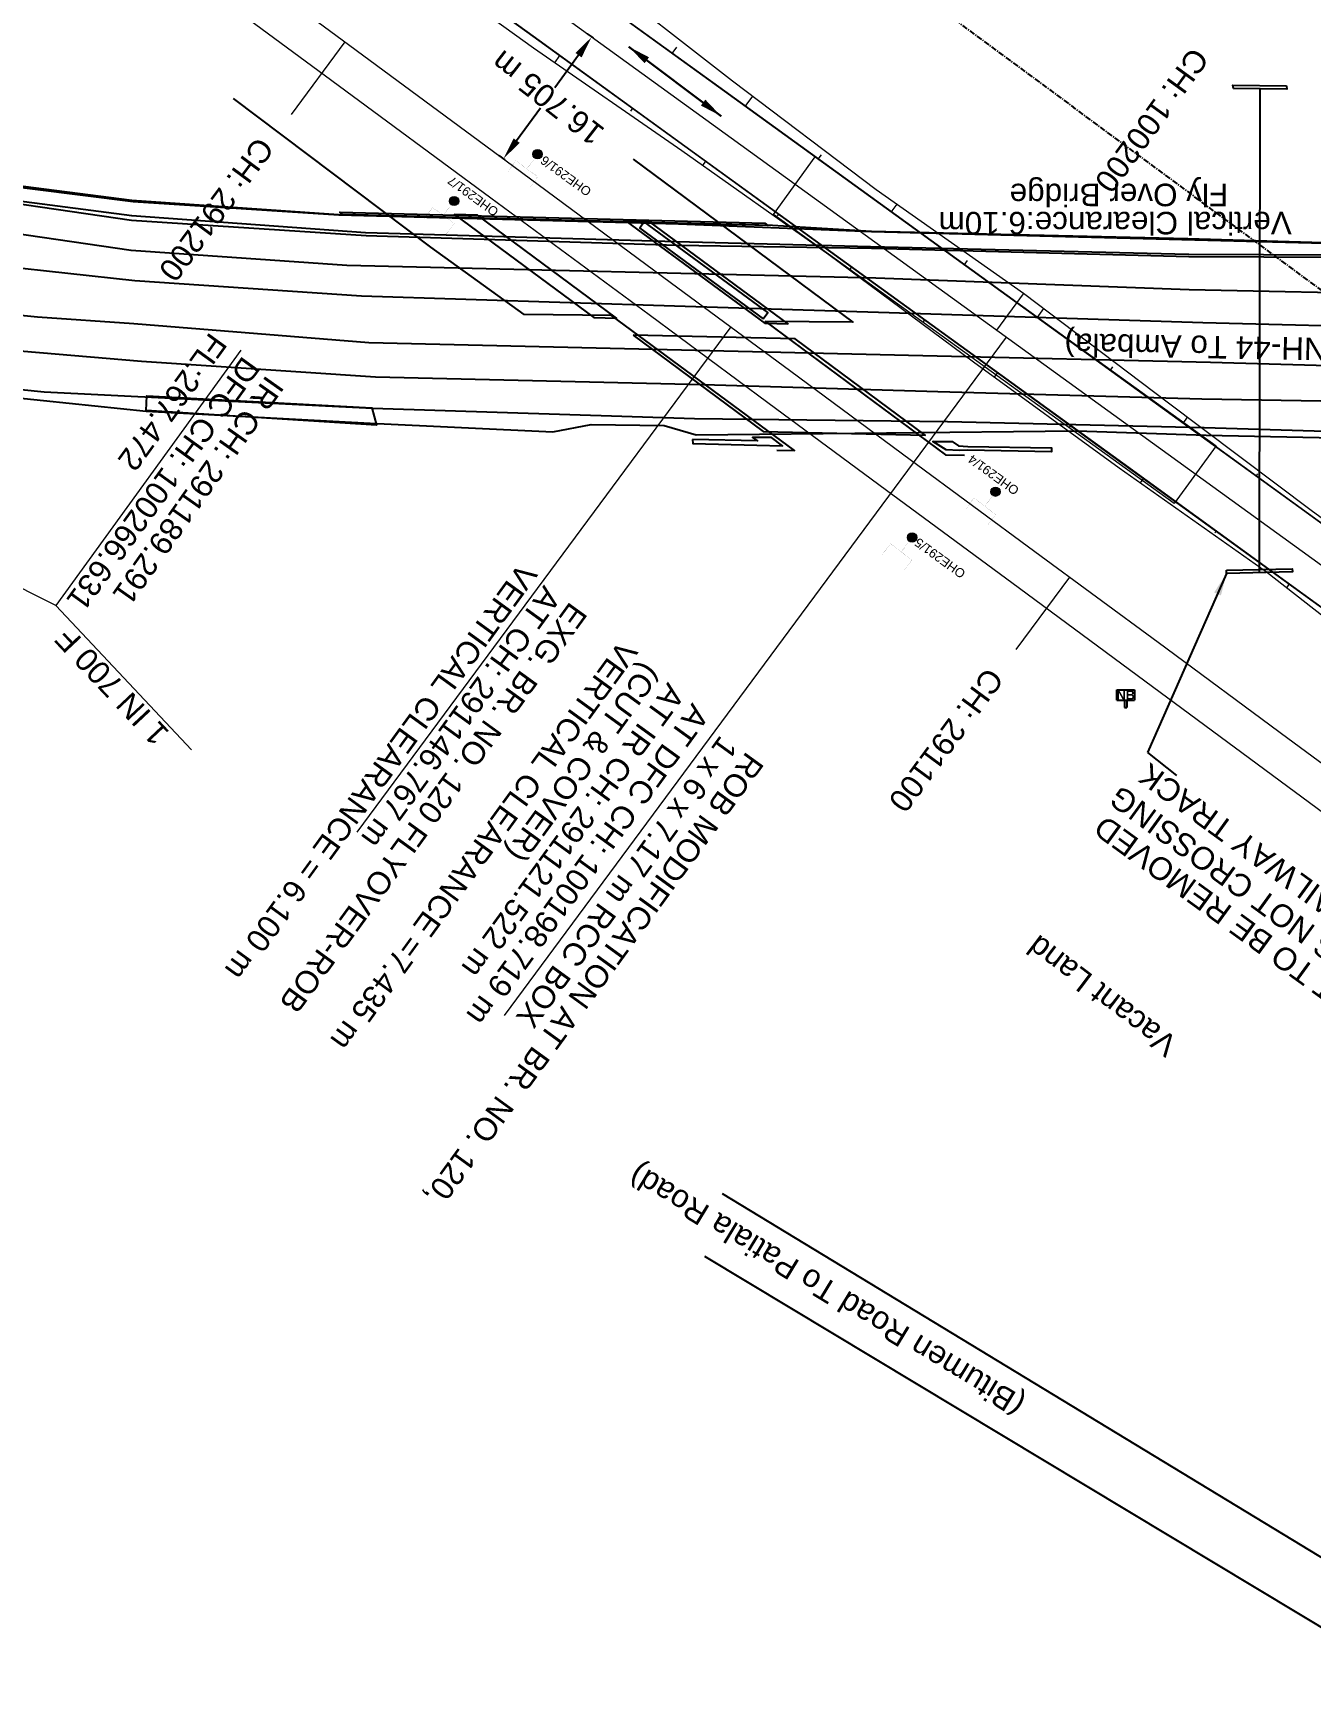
# Model space of a CAD drawing. Header units: metres. Extents: x 644418 to 1306172, y 3366650 to 6747308.
# Drawn here: x 651845.5 to 651987.3, y 3374377.9 to 3374562.9 of the extents above; entities that cross this region are included whole.
import ezdxf
from ezdxf.enums import TextEntityAlignment as Align

# ---------------------------------------------------------------- set-up
doc = ezdxf.new("R2010")
doc.units = ezdxf.units.M
doc.header["$MEASUREMENT"] = 0
doc.linetypes.add('CENTER', pattern=[2, 1.25, -0.25, 0.25, -0.25])
doc.layers.get('Defpoints').update_dxf_attribs({"lineweight": 0})
for name, color, linetype in [('BRIDGE_PARAPET', 7, 'Continuous'), ('DFCC Boundary', 6, 'CENTER'), ('Dimension', 10, 'Continuous'), ('FOOTPATH', 251, 'Continuous'), ('GRILL', 251, 'Continuous'), ('NAME_BOARD', 251, 'Continuous'), ('PIER_OR_ABUTMENT', 7, 'Continuous'), ('PROPOSED DFCC FORMATION LINE', 187, 'Continuous'), ('RETAINING_WALL', 142, 'Continuous'), ('SFL_SOFFIT_LVL', 251, 'Continuous'), ('Side Details', 251, 'Continuous'), ('SUB_ROAD_CENTRE', 34, 'Continuous'), ('SUB_ROAD_EDGE', 34, 'Continuous'), ('TOPO_TEXT', 251, 'Continuous')]:
    doc.layers.add(name, color=color, linetype=linetype)
for name, color, linetype, lineweight in [('Existing Chainage', 7, 'Continuous', 0), ('Existing IR Track', 143, 'Continuous', 0), ('LC DETAILS IN PLAN', 7, 'Continuous', 0), ('OHE MAST', 8, 'Continuous', 0), ('OHE MAST TEXT', 8, 'Continuous', 0), ('Proposed Chainage', 10, 'Continuous', 0), ('PROPOSED DFC TRACK', 1, 'Continuous', 0), ('PROPOSED DFCC TOE LINE', 239, 'Continuous', 0), ('PROPOSED DFCC TOE SLOPES', 239, 'Continuous', 0), ('PROPOSED DFCC TRACK', 1, 'Continuous', 0), ('PROPOSED GRADES IN PLAN', 10, 'Continuous', 0)]:
    doc.layers.add(name, color=color, linetype=linetype, lineweight=lineweight)
doc.styles.add('NB', font='swissbo.ttf', dxfattribs={"height": 1.5})
doc.styles.get("Standard").update_dxf_attribs({"font": 'arial.ttf'})
doc.styles.add('Style-Arial', font='arial.ttf')
doc.dimstyles.new('DIM', dxfattribs={"dimtxt": 2.5, "dimasz": 2.5, "dimexe": 0.18, "dimexo": 0.0625, "dimgap": 0.09, "dimtad": 0, "dimtih": 1, "dimtoh": 1, "dimdec": 3, "dimzin": 0, "dimdsep": 46, "dimtxsty": 'Standard', "dimcen": 0.09, "dimadec": 0, "dimazin": 0, "dimtfac": 1, "dimtdec": 3, "dimtofl": 0, "dimtmove": 0, "dimatfit": 3, "dimfxl": 1, "dimtolj": 1, "dimtzin": 0, "dimarcsym": 0})
doc.dimstyles.new('ISO-25', dxfattribs={"dimtxt": 2.5, "dimasz": 2.5, "dimexe": 1.25, "dimexo": 0.625, "dimtad": 1, "dimtxsty": 'Standard', "dimcen": 2.5, "dimadec": 0, "dimazin": 0, "dimtfac": 1, "dimtmove": 0, "dimatfit": 3, "dimfxl": 1, "dimarcsym": 0})

# ---------------------------------------------------------------- blocks, each defined once
blk = doc.blocks.new('NB')
for p, q in [((-0.98, 0.82), (-0.98, 1.98)), ((-0.98, 1.98), (0.98, 1.98)), ((0.98, 1.98), (0.98, 0.82)), ((-0.98, 0.82), (0.98, 0.82)), ((-0.13, 0.82), (-0.13, 0)), ((-0.13, 0), (0.13, 0)), ((0.13, 0.82), (0.13, 0))]:
    blk.add_line(p, q)
at = {"style": 'NB', "width": 1.025371}
blk.add_text('NB', height=0.988, dxfattribs=at).set_placement((0, 1.4), align=Align.MIDDLE)
blk = doc.blocks.new('OHE MAST')
h = blk.add_hatch(color=256)
edge = h.paths.add_edge_path()
edge.add_arc((0, 0), 0.514, 0, 360)
at = {"const_width": 0.01, "flags": 128}
for points in [[(1.5, 3.5), (1.5, 2), (-1.5, 2), (-1.5, 3.5)], [(0, 2), (0, 0)]]:
    blk.add_lwpolyline(points, dxfattribs=at)
blk.add_circle((0, 0), 0.514)
blk = doc.blocks.new('*D1623')
at = {"layer": 'Defpoints', "color": 0, "transparency": 16777216}
for p in [(651906.94, 3374562.85), (651907.49, 3374562.45), (651897.13, 3374549.32)]:
    blk.add_point(p, dxfattribs=at)
at = {"layer": 'Dimension', "color": 0, "lineweight": -2, "transparency": 16777216}
for p, q in [((651906.99, 3374562.81), (651907.64, 3374562.34)), ((651906.02, 3374560.42), (651903.39, 3374556.79)), ((651899.15, 3374550.95), (651901.79, 3374554.58)), ((651897.18, 3374549.29), (651897.83, 3374548.82))]:
    blk.add_line(p, q, dxfattribs=at)
at = {"layer": 'Dimension', "color": 0, "transparency": 16777216}
for points in [[(651905.69, 3374560.67), (651906.36, 3374560.18), (651907.49, 3374562.45)], [(651898.82, 3374551.19), (651899.49, 3374550.7), (651897.69, 3374548.92)]]:
    blk.add_solid(points, dxfattribs=at)
at = {"layer": 'Dimension', "color": 0, "lineweight": 0, "transparency": 16777216, "insert": (651902.59, 3374555.68), "char_height": 2.5, "attachment_point": 5, "rotation": 142}
blk.add_mtext('\\A1;16.705 m', dxfattribs=at)

msp = doc.modelspace()

# ---------------------------------------------------------------- linework, layer by layer
at = {"elevation": 268.735}
msp.add_lwpolyline([(651981.598, 3374502.979), (651981.6647, 3374556.6923)], dxfattribs=at)
at = {"layer": 'BRIDGE_PARAPET', "linetype": 'Continuous'}
for points in [[(651984.5918, 3374557.013, 268.406), (651984.6355, 3374556.6528, 268.418), (651978.6939, 3374556.7319, 268.354), (651978.6501, 3374557.0923, 268.354)], [(651879.8463, 3374542.7248, 275.758), (651879.5474, 3374543.0063, 275.862), (651926.7178, 3374541.7831, 277.378), (651927.0167, 3374541.5016, 277.274)], [(651977.939, 3374503.231, 268.77), (651985.237, 3374503.403, 268.744), (651985.247, 3374503.065, 268.735), (651977.949, 3374502.893, 268.735)]]:
    msp.add_polyline3d(points, close=True, dxfattribs=at)
at = {"layer": 'DFCC Boundary', "ltscale": 0.5, "flags": 128}
msp.add_lwpolyline([(655695.597, 3371812.1897), (655640.8822, 3371912.823), (655580.0449, 3371996.7158), (655509.7792, 3372062.0857), (655426.9534, 3372113.9756), (655342.6069, 3372167.9462), (655257.8854, 3372221.2222), (655173.2688, 3372275.363), (655087.3459, 3372327.2788), (655002.8598, 3372380.6107), (654914.5097, 3372429.9473), (654741.1355, 3372529.4419), (654650.033, 3372576.4159), (654568.6995, 3372626.155), (654571.9877, 3372630.6369), (654391.4686, 3372756.327), (654377.1337, 3372736.8494), (654004.4289, 3373016.6995), (654007.7887, 3373020.6424), (653690.5739, 3373253.6486), (653690.5425, 3373253.6059), (653433.8132, 3373453.1485), (653440.7668, 3373462.5592), (653208.8394, 3373636.5534), (653216.1698, 3373646.5105), (653142.1983, 3373700.8896), (653053.6963, 3373771.1122), (652994.4341, 3373810.5255), (652929.3691, 3373859.5713), (652860.9168, 3373902.1103), (652749.6028, 3373984.4705), (652631.2396, 3374070.7175), (652636.2281, 3374078.1704), (652537.912, 3374145.7283), (652392.904, 3374241.2711), (652388.7719, 3374235.6812), (652308.569, 3374304.8076), (652315.9256, 3374314.7669), (652103.9815, 3374448.7876), (652083.1937, 3374464.1943), (652072.7494, 3374471.9329), (652052.3219, 3374487.0684), (652038.1897, 3374497.5387), (652024.0173, 3374508.0388), (652009.8347, 3374518.5254), (651995.6683, 3374529), (651981.7515, 3374539.2836), (651967.8828, 3374549.5317), (651954.6903, 3374559.2866), (651941.4997, 3374569.04), (651923.9377, 3374582.0168), (651906.3215, 3374595.0337), (651892.0868, 3374605.5547), (651877.7985, 3374616.1153), (651861.6288, 3374628.0564), (651845.5071, 3374639.9619), (651829.5757, 3374651.7544), (651824.7911, 3374655.296), (651813.6747, 3374663.5244), (651797.4592, 3374675.4968), (651792.6217, 3374679.0685), (651809.3453, 3374701.6999), (651798.0335, 3374710.0518), (651782.3495, 3374721.6444), (651766.6655, 3374733.2369), (651750.5163, 3374745.1875), (651734.3118, 3374757.179), (651717.3274, 3374769.6994), (651700.4625, 3374782.1317), (651684.6001, 3374793.8578), (651668.5938, 3374805.6902), (651652.6806, 3374817.4203), (651636.8173, 3374829.1137), (651620.9269, 3374840.8662), (651604.9647, 3374852.6718), (651588.7459, 3374864.6312), (651572.5882, 3374876.5455), (651556.6943, 3374888.2868), (651540.8409, 3374899.9983), (651524.5553, 3374912.0488), (651508.2568, 3374924.109), (651492.7938, 3374935.5157), (651477.3997, 3374946.8715), (651461.3291, 3374958.7436), (651445.2311, 3374970.6359), (651429.3555, 3374982.3615), (651413.4375, 3374994.1184), (651396.6322, 3375006.522), (651379.7761, 3375018.963), (651363.6644, 3375030.8565), (651352.7728, 3375038.8965), (651331.6522, 3375054.4784), (651315.7738, 3375066.1947), (651299.7306, 3375078.0412), (651283.6239, 3375089.9346), (651273.9044, 3375097.1057), (651264.2377, 3375104.2378), (651243.4187, 3375119.6324), (651222.5077, 3375135.095), (651201.5462, 3375150.5784), (651180.4926, 3375166.1298), (651161.7365, 3375179.9701), (651143.0969, 3375193.7244), (651126.6442, 3375205.9373), (651110.0563, 3375218.2505), (651088.7204, 3375233.9244), (651067.5473, 3375249.4788), (651049.4448, 3375262.8672), (651031.0656, 3375276.4601), (651013.3004, 3375289.5618), (650995.6557, 3375302.5748), (650975.556, 3375317.4171), (650955.4878, 3375332.2363), (650948.8014, 3375337.1771), (650951.4372, 3375340.7501), (650937.0874, 3375351.3535), (650916.0918, 3375366.8677), (650897.9224, 3375380.2929), (650879.805, 3375393.6796), (650866.8386, 3375403.2309), (650853.9116, 3375412.7532), (650835.5886, 3375426.289), (650817.2946, 3375439.8035), (650797.968, 3375454.1206), (650778.7222, 3375468.3781), (650760.7655, 3375481.6337), (650742.8011, 3375494.8949), (650723.0807, 3375509.4255), (650703.3693, 3375523.9495), (650688.6613, 3375534.8372), (650673.8463, 3375545.804), (650653.7938, 3375560.6295), (650633.6894, 3375575.4932), (650612.6421, 3375591.0542), (650592.0153, 3375606.3042), (650570.0328, 3375622.5591), (650548.5001, 3375638.4814), (650530.5234, 3375651.793), (650512.3606, 3375665.2423), (650494.7465, 3375678.2665), (650476.9008, 3375691.462), (650459.2976, 3375704.4721), (650441.3132, 3375717.7633), (650427.1261, 3375728.1319), (650413.8099, 3375737.864), (650402.677, 3375746.2697), (650389.8486, 3375755.6668), (650377.7322, 3375764.5425), (650360.7275, 3375777.1141), (650343.7744, 3375789.6482), (650325.0342, 3375803.5254), (650306.3109, 3375817.39), (650287.6225, 3375831.2124), (650268.717, 3375845.1957), (650250.337, 3375858.8009), (650231.8256, 3375872.5033), (650215.4559, 3375884.6355), (650199.261, 3375896.6381), (650189.9351, 3375903.5429), (650184.6476, 3375907.4517), (650170.3331, 3375918.0338), (650153.2211, 3375930.7288), (650135.9365, 3375943.5518), (650119.2313, 3375955.9159), (650102.3769, 3375968.3905), (650085.2738, 3375981.0461), (650068.2078, 3375993.6742), (650052.7787, 3376005.1011), (650037.4384, 3376016.4621), (650022.1728, 3376027.766), (650006.9632, 3376039.0283), (649974.7512, 3376062.8762), (649961.4537, 3376072.7117), (649948.2091, 3376082.508), (649944.476, 3376085.2722), (649918.728, 3376050.5341), (649909.4316, 3376057.4177), (649896.4092, 3376067.0604), (649893.7832, 3376069.0128), (649891.1645, 3376070.9437), (649888.4639, 3376072.9569), (649875.744, 3376082.3694), (649867.5551, 3376088.4016), (649853.4118, 3376098.8745), (649839.2513, 3376109.3603), (649829.0749, 3376116.9005), (649827.2194, 3376118.2675), (649818.0867, 3376125.0366), (649808.8566, 3376131.8779), (649793.2502, 3376143.4201), (649777.6288, 3376154.9733), (649763.6321, 3376165.3144), (649749.5741, 3376175.7007), (649733.9228, 3376187.2754), (649718.3343, 3376198.8036), (649705.3241, 3376208.4391), (649692.3703, 3376218.0327), (649678.0208, 3376228.6769), (649663.5747, 3376239.3366), (649646.4625, 3376252.0623), (649634.6272, 3376260.744), (649624.9192, 3376267.9946), (649615.0208, 3376275.3876), (649599.9831, 3376286.4834), (649588.9857, 3376294.598), (649590.032, 3376296.0132), (649586.1685, 3376298.8639), (649569.3593, 3376311.3207), (649552.641, 3376323.7102), (649537.2353, 3376335.0739), (649521.9792, 3376346.327), (649506.2408, 3376358.0035), (649490.3575, 3376369.7875), (649475.7578, 3376380.5673), (649461.1933, 3376391.3211), (649445.4753, 3376402.9572), (649429.8494, 3376414.5253), (649414.4906, 3376425.9209), (649378.3483, 3376452.6365), (649368.4603, 3376459.9984), (649352.6509, 3376471.6682), (649336.6992, 3376483.4434), (649322.3941, 3376494.1037), (649307.6557, 3376505.0862), (649290.8736, 3376517.4208), (649273.972, 3376529.8435), (649258.1992, 3376541.4854), (649242.2966, 3376553.2232), (649226.5432, 3376564.8634), (649210.8826, 3376576.435), (649195.2207, 3376588.0769), (649179.5326, 3376599.7383), (649164.9134, 3376610.5118), (649150.5177, 3376621.1205), (649135.415, 3376632.3287), (649120.2337, 3376643.5954), (649107.8929, 3376652.6743), (649095.5927, 3376661.7234), (649079.5687, 3376673.5769), (649063.4846, 3376685.4748), (649046.5651, 3376697.9756), (649029.6506, 3376710.4727), (649013.3465, 3376722.5351), (648996.9805, 3376734.6431), (648980.3936, 3376746.8979), (648963.6626, 3376759.259), (648946.7453, 3376771.7643), (648929.6945, 3376784.3682), (648913.5118, 3376796.3614), (648897.2206, 3376808.435), (648876.2496, 3376823.9678), (648855.1325, 3376839.6089), (648839.3985, 3376851.2044), (648823.6596, 3376862.8037), (648806.187, 3376875.7235), (648788.7814, 3376888.5937), (648772.4766, 3376900.6763), (648756.1277, 3376912.7915), (648748.6058, 3376918.3049), (648733.321, 3376929.6306), (648718.1841, 3376940.8501), (648694.1574, 3376958.9078), (648686.9154, 3376964.1595), (648685.9321, 3376964.8321), (648667.95, 3376978.2197), (648649.3198, 3376992.1471), (648633.5557, 3377003.8368), (648617.684, 3377015.6038), (648613.3865, 3377018.7718), (648613.1308, 3377018.4261), (648605.39, 3377024.1325), (648593.439, 3377032.9404), (648576.5994, 3377045.3816), (648559.8787, 3377057.7351), (648542.9247, 3377070.3132), (648525.9483, 3377082.908), (648511.3109, 3377093.7409), (648496.5572, 3377104.6599), (648477.562, 3377118.7172), (648458.5464, 3377132.7896), (648451.3349, 3377138.2101), (648435.5918, 3377149.862), (648422.1096, 3377159.9046), (648408.3664, 3377170.0637), (648394.6863, 3377180.1761), (648381.6588, 3377189.818), (648368.6059, 3377199.4787), (648354.1188, 3377210.196), (648339.6473, 3377220.9017), (648325.8166, 3377231.1386), (648311.9735, 3377241.3853), (648297.2469, 3377252.2824), (648283.6168, 3377262.3688), (648282.6002, 3377260.9951), (648281.5015, 3377261.8082), (648268.446, 3377271.4578), (648255.3849, 3377281.1115), (648243.3023, 3377290.0413), (648231.5826, 3377298.7116), (648230.1246, 3377299.843), (648216.137, 3377310.1827), (648202.3989, 3377320.3379), (648187.9045, 3377331.0225), (648173.4524, 3377341.7035), (648159.964, 3377351.7009), (648146.3755, 3377361.7726), (648132.3698, 3377372.1252), (648118.3132, 3377382.5155), (648104.5683, 3377392.6752), (648090.8453, 3377402.8186), (648079.0331, 3377411.5788), (648067.1746, 3377420.3734), (648052.1864, 3377431.461), (648037.1291, 3377442.5999), (648023.4384, 3377452.7367), (648009.6421, 3377462.9518), (647998.5681, 3377471.1475), (647977.6651, 3377486.6371), (647970.8013, 3377491.7424), (647954.3046, 3377504.0127), (647940.5645, 3377514.1537), (647927.1436, 3377524.0583), (647912.5029, 3377534.9198), (647897.7662, 3377545.8524), (647883.3488, 3377556.5286), (647868.9785, 3377567.1699), (647855.3948, 3377577.2425), (647841.7032, 3377587.3948), (647828.8284, 3377596.8277), (647815.9828, 3377606.2395), (647798.869, 3377618.9232), (647787.996, 3377626.9816), (647769.1212, 3377640.9619), (647756.6675, 3377650.183), (647742.624, 3377660.5991), (647728.5049, 3377671.0713), (647713.635, 3377682.0926), (647698.699, 3377693.1628), (647681.9918, 3377705.517), (647665.4025, 3377717.7839), (647652.0515, 3377727.6811), (647638.8028, 3377737.5025), (647625.2604, 3377747.546), (647611.724, 3377757.585), (647601.846, 3377764.9047), (647586.5632, 3377776.2354), (647574.9107, 3377784.8659), (647552.1318, 3377801.7377), (647544.5766, 3377807.3492), (647531.2096, 3377817.2774), (647518.7824, 3377826.4783), (647506.3678, 3377835.6698), (647493.0662, 3377845.5438), (647479.7149, 3377855.4547), (647466.3541, 3377865.3556), (647452.9886, 3377875.26), (647440.1702, 3377884.755), (647427.3392, 3377894.2595), (647421.9004, 3377898.2902), (647422.4016, 3377898.9655), (647413.1507, 3377905.8213), (647398.5546, 3377916.6386), (647385.2867, 3377926.4568), (647372.1159, 3377936.2032), (647357.4127, 3377947.1112), (647351.2811, 3377951.6601), (647330.0092, 3377967.4105), (647317.4471, 3377976.6964), (647304.414, 3377986.3606), (647291.335, 3377996.0589), (647278.7541, 3378005.3917), (647266.0777, 3378014.7954), (647252.9457, 3378024.4462), (647239.9839, 3378033.9719), (647225.7512, 3378044.5255), (647211.5179, 3378055.0796), (647196.511, 3378066.208), (647181.4966, 3378077.3419), (647167.7872, 3378087.5064), (647154.0498, 3378097.6917), (647140.7668, 3378107.5414), (647127.4862, 3378117.3893), (647113.2521, 3378127.9375), (647099.0375, 3378138.4713), (647085.0268, 3378148.8592), (647070.9977, 3378159.2608), (647056.5444, 3378169.9697), (647042.0873, 3378180.6814), (647027.5624, 3378191.4464), (647013.0728, 3378202.1851), (646999.864, 3378211.9684), (646986.6741, 3378221.7376), (646973.6148, 3378231.4185), (646960.4875, 3378241.1499), (646945.7953, 3378252.0414), (646931.0256, 3378262.9902), (646930.6274, 3378263.2852), (646951.9475, 3378292.0562)], dxfattribs=at)
at = {"layer": 'Existing Chainage', "color": 0, "linetype": 'Continuous', "lineweight": 13, "flags": 128}
for points in [[(651874.1711, 3374553.8582), (651880.1157, 3374561.8995)], [(651954.6092, 3374494.4308), (651960.5461, 3374502.4777)]]:
    msp.add_lwpolyline(points, dxfattribs=at)
at = {"layer": 'Existing IR Track', "flags": 128}
for points in [[(651836.5668, 3374594.1114), (651852.8743, 3374582.0378), (651866.9938, 3374571.5999), (651881.3439, 3374560.9915), (651898.8485, 3374548.0555), (651916.1863, 3374535.2428), (651929.5892, 3374525.3357), (651942.8247, 3374515.5523), (651956.6715, 3374505.3364), (651970.3437, 3374495.2491), (651984.757, 3374484.6041), (651998.9188, 3374474.1449), (652013.0944, 3374463.6672), (652026.9881, 3374453.3978), (652047.6813, 3374438.1013), (652058.4777, 3374430.1206), (652082.3043, 3374412.5821), (652096.1881, 3374402.3625), (652114.6639, 3374388.9174), (652131.254, 3374376.9614)], [(651833.9874, 3374590.6265), (651850.1571, 3374578.6854), (651864.4303, 3374568.136), (651878.665, 3374557.615), (651896.2859, 3374544.5946), (651913.8479, 3374531.6178), (651927.0261, 3374521.8735), (651940.2187, 3374512.1186), (651954.0992, 3374501.8618), (651968.016, 3374491.5782), (651982.1711, 3374481.1119), (651996.3538, 3374470.6253), (652010.4904, 3374460.1517), (652024.6225, 3374449.6814), (652045.0486, 3374434.5469), (652055.4929, 3374426.8083), (652079.6037, 3374408.9389), (652093.7409, 3374398.4575), (652111.7375, 3374385.1323), (652128.5133, 3374372.73)]]:
    msp.add_lwpolyline(points, dxfattribs=at)
at = {"layer": 'FOOTPATH', "linetype": 'Continuous'}
msp.add_polyline3d([(651834.532, 3374546.9432, 275.825), (651856.5935, 3374544.1819, 276.173), (651879.4081, 3374542.697, 276.544), (651917.1032, 3374541.7069, 276.551), (651938.5545, 3374540.8576, 276.54), (651998.8441, 3374539.2961, 276.325), (652021.1063, 3374538.63, 275.997), (652042.5649, 3374538.1089, 275.713), (652042.374, 3374537.8658, 275.671), (652020.9984, 3374538.0274, 275.954), (651998.6661, 3374538.1848, 276.152), (651973.7655, 3374538.3001, 276.295), (651938.4373, 3374539.1371, 276.42), (651916.9099, 3374539.7198, 276.509), (651882.388, 3374540.6987, 276.478), (651856.4517, 3374542.5836, 276.112), (651834.5059, 3374545.4344, 275.828)], dxfattribs=at)
msp.add_polyline3d([(651858.0408, 3374520.9844, 275.522), (651858.117, 3374522.6168, 275.396), (651883.0927, 3374521.2544, 275.72), (651883.6192, 3374519.3439, 275.887)], close=True, dxfattribs=at)
at = {"layer": 'GRILL', "linetype": 'Continuous'}
for points in [[(652142.7375, 3374535.3484, 273.706), (652114.8571, 3374535.9299, 274.383), (652088.5238, 3374536.8715, 274.872), (652062.1041, 3374537.4779, 275.417), (652042.5721, 3374538.1085, 275.711), (652021.1063, 3374538.63, 275.997), (651998.6673, 3374539.2986, 276.32), (651973.6598, 3374540.0301, 276.466), (651938.5545, 3374540.8576, 276.54), (651927.5415, 3374541.5282, 276.646), (651879.4023, 3374542.6976, 276.544), (651856.4655, 3374544.2978, 276.078), (651834.8903, 3374547.0795, 275.826), (651820.0623, 3374549.3397, 275.665), (651802.7724, 3374553.4173, 275.286), (651781.7969, 3374559.9322, 274.884), (651764.8122, 3374566.5329, 274.403), (651747.2083, 3374574.5436, 273.897), (651710.1455, 3374595.2632, 272.727), (651692.7315, 3374606.447, 272.211), (651672.5139, 3374619.3608, 271.501)], [(651834.773, 3374523.3101, 275.091), (651846.6416, 3374522.0919, 275.29), (651858.0343, 3374520.9106, 275.523), (651882.9031, 3374519.5807, 275.905), (651903.1897, 3374518.5995, 276.024), (651907.4402, 3374519.4054, 276.069), (651915.5194, 3374519.2939, 276.16), (651919.0616, 3374518.2876, 276.158), (651961.325, 3374518.7275, 275.772), (651975.6714, 3374518.2392, 275.759), (651995.3562, 3374517.829, 275.433), (651999.8653, 3374516.929, 275.45), (652021.8171, 3374515.6371, 275.144), (652022.7941, 3374515.6284, 275.134), (652050.4247, 3374514.7619, 274.687), (652074.6757, 3374514.0299, 274.336), (652099.3954, 3374513.373, 273.929), (652127.4954, 3374512.7594, 273.425), (652152.3993, 3374511.8481, 273.083), (652179.5153, 3374511.2022, 272.549)]]:
    msp.add_polyline3d(points, dxfattribs=at)
at = {"layer": 'LC DETAILS IN PLAN', "linetype": 'Continuous', "lineweight": 0, "flags": 128}
msp.add_lwpolyline([(651922.9263, 3374530.2608), (651881.4392, 3374474.1536)], dxfattribs=at)
at = {"layer": 'LC DETAILS IN PLAN', "color": 10, "flags": 128}
msp.add_lwpolyline([(651953.48, 3374529.1211), (651897.7861, 3374453.8005)], dxfattribs=at)
at = {"layer": 'PIER_OR_ABUTMENT', "linetype": 'Continuous'}
for points in [[(651928.032, 3374516.555, 269.138), (651929.981, 3374516.529, 268.266), (651909.694, 3374531.524, 268.317), (651899.992, 3374531.619, 267.74), (651889.619, 3374539.114, 267.842), (651867.734, 3374555.63, 268.795)], [(651912.07, 3374548.887, 268.879), (651936.474, 3374530.772, 268.838), (651926.772, 3374530.867, 268.261), (651946.765, 3374516.069, 268.223), (651948.85, 3374516.033, 269.087)]]:
    msp.add_polyline3d(points, dxfattribs=at)
for points in [[(651907.717, 3374531.31, 274.21), (651910.252, 3374531.23, 274.263), (651894.811, 3374542.656, 274.257), (651892.276, 3374542.736, 274.204)], [(651929.303, 3374530.578, 274.272), (651926.772, 3374530.639, 274.262), (651911.249, 3374542.064, 274.269), (651913.78, 3374542.003, 274.279)], [(651926.522, 3374531.147, 268.23), (651927.019, 3374531.839, 268.359), (651913.311, 3374541.918, 268.142), (651912.814, 3374541.226, 268.013)]]:
    msp.add_polyline3d(points, close=True, dxfattribs=at)
at = {"layer": 'Proposed Chainage', "lineweight": 0, "flags": 128}
msp.add_lwpolyline([(651955.3614, 3374533.9325), (651952.4275, 3374529.8838)], dxfattribs=at)
at = {"layer": 'PROPOSED DFCC FORMATION LINE', "lineweight": 0, "flags": 128}
for points in [[(652054.0845, 3374460.8482), (652051.7969, 3374462.5059), (652035.6021, 3374474.2416), (652019.4073, 3374485.9774), (652003.2125, 3374497.7131), (651987.0176, 3374509.4488), (651970.8228, 3374521.1846), (651954.628, 3374532.9203), (651938.4331, 3374544.656), (651922.2383, 3374556.3918), (651906.0435, 3374568.1275), (651889.8486, 3374579.8632), (651873.6538, 3374591.599), (651857.459, 3374603.3347), (651841.2641, 3374615.0704), (651825.0693, 3374626.8062), (651812.3544, 3374636.0201), (651808.8745, 3374638.5419), (651793.7644, 3374649.4915), (651792.6796, 3374650.2776), (651778.7863, 3374660.3456)], [(652054.1139, 3374460.8887), (652051.8263, 3374462.5464), (652035.6315, 3374474.2821), (652019.4366, 3374486.0179), (652003.2418, 3374497.7536), (651987.047, 3374509.4893), (651970.8521, 3374521.2251), (651954.6573, 3374532.9608), (651938.4625, 3374544.6965), (651922.2676, 3374556.4323), (651906.0728, 3374568.168), (651889.878, 3374579.9037), (651873.6831, 3374591.6395), (651857.4883, 3374603.3752), (651841.2935, 3374615.1109), (651825.0986, 3374626.8467), (651812.3838, 3374636.0606), (651808.9038, 3374638.5824), (651793.7938, 3374649.532), (651792.709, 3374650.3181), (651778.816, 3374660.3858)], [(652049.6543, 3374454.7346), (652047.3667, 3374456.3924), (652031.1719, 3374468.1281), (652014.977, 3374479.8638), (651998.7822, 3374491.5996), (651982.5874, 3374503.3353), (651966.3926, 3374515.071), (651950.1977, 3374526.8068), (651934.0029, 3374538.5425), (651917.8081, 3374550.2782), (651901.6132, 3374562.014), (651885.4184, 3374573.7497), (651869.2236, 3374585.4854), (651853.0287, 3374597.2212), (651836.8339, 3374608.9569), (651820.6391, 3374620.6926), (651807.9242, 3374629.9066), (651804.4442, 3374632.4284), (651789.3342, 3374643.378), (651788.2494, 3374644.1641), (651774.2992, 3374654.2733)], [(652049.6836, 3374454.7751), (652047.396, 3374456.4329), (652031.2012, 3374468.1686), (652015.0064, 3374479.9043), (651998.8116, 3374491.6401), (651982.6167, 3374503.3758), (651966.4219, 3374515.1115), (651950.2271, 3374526.8472), (651934.0322, 3374538.583), (651917.8374, 3374550.3187), (651901.6426, 3374562.0544), (651885.4477, 3374573.7902), (651869.2529, 3374585.5259), (651853.0581, 3374597.2616), (651836.8632, 3374608.9974), (651820.6684, 3374620.7331), (651807.9535, 3374629.9471), (651804.4736, 3374632.4688), (651789.3635, 3374643.4185), (651788.2787, 3374644.2046), (651774.3289, 3374654.3135)]]:
    msp.add_lwpolyline(points, dxfattribs=at)
at = {"layer": 'PROPOSED DFCC TOE LINE', "lineweight": 0, "flags": 128}
for points in [[(651781.1336, 3374663.5221), (651794.6937, 3374653.0569), (651795.7729, 3374652.2632), (651808.3189, 3374642.4354), (651810.2516, 3374645.1024), (651817.3293, 3374639.9734), (651815.2046, 3374637.0415), (651826.7078, 3374629.0672), (651843.062, 3374617.5514), (651859.314, 3374605.8946), (651875.3142, 3374593.8902), (651891.7147, 3374582.4384), (651907.3334, 3374569.9076), (651923.0961, 3374557.5755), (651939.0684, 3374545.5326), (651955.4076, 3374533.9962), (651971.3596, 3374521.9253), (651987.3421, 3374509.8967), (652003.4922, 3374498.0991), (652008.9681, 3374494.7791)], [(652003.089, 3374486.6663), (651998.1283, 3374490.6972), (651982.3717, 3374503.0377), (651966.0279, 3374514.5679), (651949.8577, 3374526.3375), (651933.7873, 3374538.2451), (651917.4799, 3374549.8253), (651901.0171, 3374561.1913), (651884.8183, 3374572.9216), (651868.1116, 3374583.951), (651851.7961, 3374595.5202), (651836.0387, 3374607.8595), (651819.8631, 3374619.6218), (651807.2455, 3374628.9701), (651803.7971, 3374631.5353), (651788.5852, 3374642.3444), (651787.4882, 3374643.1137), (651773.3697, 3374653.0154)]]:
    msp.add_lwpolyline(points, dxfattribs=at)
at = {"layer": 'PROPOSED DFCC TOE SLOPES', "flags": 128}
for points in [[(651916.4285, 3374560.6019), (651916.9349, 3374561.3007)], [(651903.9302, 3374560.3967), (651903.3425, 3374559.5858)], [(651924.5259, 3374554.734), (651925.3522, 3374555.8744)], [(651912.0276, 3374554.5289), (651911.8008, 3374554.2158)], [(651920.125, 3374548.661), (651919.7834, 3374548.1896)], [(651932.6233, 3374548.8662), (651932.9808, 3374549.3596)], [(651928.2224, 3374542.7931), (651928.0798, 3374542.5963)], [(651940.7207, 3374542.9983), (651941.3763, 3374543.903)], [(651936.3198, 3374536.9253), (651936.0574, 3374536.5631)], [(651948.8181, 3374537.1304), (651949.1821, 3374537.6326)], [(651956.9156, 3374531.2626), (651957.6609, 3374532.2911)], [(651944.4172, 3374531.0574), (651944.2549, 3374530.8333)], [(651965.013, 3374525.3947), (651965.3249, 3374525.8252)], [(651952.5147, 3374525.1895), (651952.1418, 3374524.675)], [(651973.1104, 3374519.5268), (651973.6172, 3374520.2262)], [(651960.6121, 3374519.3217), (651960.4195, 3374519.0559)], [(651968.7095, 3374513.4538), (651968.3366, 3374512.9392)], [(651981.2078, 3374513.659), (651981.4081, 3374513.9354)], [(651976.8069, 3374507.5859), (651976.6577, 3374507.38)], [(651984.9043, 3374501.7181), (651984.5974, 3374501.2945)]]:
    msp.add_lwpolyline(points, dxfattribs=at)
at = {"layer": 'PROPOSED DFCC TRACK', "color": 12, "flags": 128}
msp.add_lwpolyline([(652051.8841, 3374457.8117), (651483.1316, 3374869.9633), (651480.0951, 3374872.1638), (651477.0587, 3374874.3645), (651474.0227, 3374876.5656), (651470.9871, 3374878.7673), (651467.952, 3374880.9698), (651464.9177, 3374883.1733), (651461.8843, 3374885.3781), (651458.8519, 3374887.5843, -0.00144677), (651426.1699, 3374911.5196), (651423.1515, 3374913.7448), (651420.1341, 3374915.9715), (651417.1177, 3374918.1993), (651414.1019, 3374920.4282), (651411.0868, 3374922.6578), (651408.0721, 3374924.8881), (651405.0578, 3374927.1188), (651402.0435, 3374929.3497), (646816.8315, 3378323.0253)], format="xyb", dxfattribs=at)
at = {"layer": 'PROPOSED DFCC TRACK', "linetype": 'Continuous', "lineweight": 0, "flags": 128}
msp.add_lwpolyline([(651932.2936, 3374549.1262), (651976.8058, 3374517.067), (651972.1153, 3374510.6612), (651927.664, 3374542.7375), (651932.2936, 3374549.1262)], dxfattribs=at)
at = {"layer": 'PROPOSED GRADES IN PLAN', "linetype": 'Continuous', "lineweight": 0}
msp.add_line((651868.5368, 3374527.671), (651847.9992, 3374499.3301), dxfattribs=at)
at = {"layer": 'PROPOSED GRADES IN PLAN', "linetype": 'Continuous', "lineweight": 0, "flags": 128}
msp.add_lwpolyline([(651863.0666, 3374483.2997), (651847.9992, 3374499.3301), (651828.3443, 3374509.2136)], dxfattribs=at)
at = {"layer": 'RETAINING_WALL', "linetype": 'Continuous'}
for points in [[(651918.679, 3374517.754, 276.89), (651918.703, 3374517.301, 276.871), (651925.814, 3374517.136, 276.897), (651928.677, 3374517.066, 276.871), (651927.422, 3374517.984, 276.911), (651925.316, 3374517.977, 276.887), (651925.894, 3374517.609, 276.89)], [(651949.247, 3374516.992, 276.837), (651958.511, 3374516.827, 276.878), (651958.51, 3374516.368, 276.893), (651949.237, 3374516.586, 276.831), (651948.252, 3374516.539, 276.214), (651946.839, 3374516.61, 276.156), (651945.335, 3374517.536, 276.248), (651947.477, 3374517.517, 276.275), (651948.202, 3374517.04, 276.246)]]:
    msp.add_polyline3d(points, close=True, dxfattribs=at)
at = {"layer": 'SFL_SOFFIT_LVL', "linetype": 'Continuous'}
msp.add_polyline3d([(651912.077, 3374529.324, 274.088), (651926.52, 3374518.632, 274.042), (651944.492, 3374518.251, 274.023), (651930.049, 3374528.943, 274.069)], close=True, dxfattribs=at)
at = {"layer": 'SUB_ROAD_CENTRE', "linetype": 'Continuous'}
for points in [[(652140.6905, 3374529.7807, 273.732), (652114.9668, 3374530.5303, 274.297), (652087.533, 3374531.2157, 274.874), (652041.9863, 3374532.4929, 275.577), (652021.2394, 3374533.3467, 275.83), (651998.7006, 3374533.8438, 276.012), (651973.778, 3374534.3917, 276.14), (651939.0066, 3374535.6813, 276.243), (651880.3071, 3374537.0784, 276.314), (651856.3713, 3374538.7512, 276.026), (651834.825, 3374541.8849, 275.762), (651818.8054, 3374543.9158, 275.693), (651797.0472, 3374549.1578, 275.253), (651779.6398, 3374554.6744, 274.886), (651760.7227, 3374562.1135, 274.434), (651744.3204, 3374569.7898, 274.001), (651707.8167, 3374590.1116, 272.82), (651688.8434, 3374602.2078, 272.144), (651670.5121, 3374614.3003, 271.534), (651656.056, 3374623.914, 270.986), (651614.269, 3374651.041, 269.779), (651588.858, 3374667.544, 269.342)], [(651834.8358, 3374528.3779, 274.741), (651857.5423, 3374526.4504, 275.223), (651883.4813, 3374524.7159, 275.622), (651919.8952, 3374523.8637, 275.921), (651945.8929, 3374523.0762, 275.904), (651975.1904, 3374522.2712, 275.767), (651999.4347, 3374521.8505, 275.474), (652050.1035, 3374520.1262, 274.727), (652075.2022, 3374519.3463, 274.334), (652101.4369, 3374518.0563, 273.878), (652127.3037, 3374517.8829, 273.439), (652152.7547, 3374516.8778, 272.996), (652179.2517, 3374516.4147, 272.558)]]:
    msp.add_polyline3d(points, dxfattribs=at)
at = {"layer": 'SUB_ROAD_EDGE', "linetype": 'Continuous'}
for points in [[(651592.704, 3374671.221, 269.291), (651618.768, 3374654.834, 269.704), (651660.656, 3374627.12, 271.003), (651672.3833, 3374618.8913, 271.343), (651692.4656, 3374606.0839, 272.04), (651709.9367, 3374594.7411, 272.58), (651746.8791, 3374573.8493, 273.724), (651764.4374, 3374565.9728, 274.177), (651781.5404, 3374559.0097, 274.632), (651802.3937, 3374552.1915, 275.09), (651819.6869, 3374547.6965, 275.45), (651834.599, 3374545.2784, 275.617), (651856.4201, 3374542.1062, 275.881), (651882.4453, 3374540.3933, 276.292), (651916.9689, 3374539.3182, 276.302), (651938.5238, 3374538.9823, 276.231), (651973.7669, 3374538.0803, 276.082), (651998.6996, 3374537.946, 275.96), (652020.9934, 3374537.8724, 275.735), (652042.374, 3374537.8658, 275.671), (652063.2329, 3374536.9731, 275.179), (652088.6187, 3374536.0593, 274.723), (652114.6906, 3374535.616, 274.187), (652142.5677, 3374534.8284, 273.557)], [(651585.9, 3374660.489, 269.382), (651587.666, 3374660.221, 269.352), (651611.383, 3374646.509, 269.935), (651653.714, 3374620.005, 271.067), (651668.8624, 3374610.7317, 271.606), (651706.766, 3374586.4552, 272.969), (651742.027, 3374566.9548, 274.179), (651758.8554, 3374559.0516, 274.657), (651778.753, 3374551.2401, 275.119), (651796.2692, 3374545.712, 275.473), (651818.4753, 3374540.3155, 275.912), (651834.4586, 3374537.8394, 276.01), (651856.7977, 3374535.42, 276.203), (651881.9535, 3374533.7075, 276.409), (651916.6661, 3374532.5795, 276.398), (651940.5076, 3374531.8396, 276.396), (651975.302, 3374530.7291, 276.281), (651998.8128, 3374530.1383, 276.128), (652022.0418, 3374529.42, 275.935), (652041.7996, 3374528.9788, 275.698), (652064.2511, 3374528.2184, 275.376), (652087.7576, 3374527.727, 274.976), (652116.0798, 3374526.8145, 274.386), (652140.8786, 3374526.1182, 273.831)], [(652179.2241, 3374520.3031, 272.639), (652154.4041, 3374520.9178, 273.038), (652126.7394, 3374521.6137, 273.484), (652102.0065, 3374522.4431, 273.961), (652074.7629, 3374523.1422, 274.421), (652050.3998, 3374523.8881, 274.814), (652025.1367, 3374524.6687, 275.175), (651998.3212, 3374525.6755, 275.479), (651976.1573, 3374526.2928, 275.699), (651944.2499, 3374527.0568, 275.802), (651882.7403, 3374528.4978, 275.488), (651856.6888, 3374530.5991, 275.36), (651845.9839, 3374531.3275, 274.741), (651834.4031, 3374532.5012, 274.501)], [(651834.6554, 3374524.2755, 274.958), (651846.7355, 3374523.0326, 275.193), (651883.1521, 3374521.2386, 275.719), (651918.8805, 3374520.1053, 275.966), (651946.9785, 3374519.7708, 275.918), (651975.4445, 3374519.0953, 275.749), (651999.8776, 3374518.3494, 275.392), (652018.0275, 3374517.4637, 275.142), (652022.7729, 3374516.3654, 275.097), (652050.385, 3374515.3827, 274.688), (652074.6796, 3374514.8405, 274.317), (652099.3145, 3374514.1021, 273.858), (652127.5162, 3374513.3774, 273.352), (652152.2164, 3374512.6912, 272.981), (652179.4785, 3374511.7484, 272.477)], [(652269.331, 3374210.266, 268.836), (652220.027, 3374242.351, 268.863), (652157.562, 3374283.172, 268.817), (652105.105, 3374317.738, 268.787), (652077.19, 3374336.097, 268.751), (652042.137, 3374359.018, 268.87), (652003.57, 3374384.45, 268.897), (651922.0159, 3374433.9992, 268.99)], [(652265.539, 3374205.066, 268.96), (652215.473, 3374237.407, 268.856), (652154.141, 3374277.712, 268.762), (652103.226, 3374310.999, 268.83), (652072.824, 3374330.803, 268.801), (652040.513, 3374352.177, 268.84), (651999.974, 3374378.937, 268.845), (651920.0506, 3374427.0331, 268.813)]]:
    msp.add_polyline3d(points, dxfattribs=at)

# ---------------------------------------------------------------- block references
at = {"layer": 'NAME_BOARD', "linetype": 'Continuous'}
msp.add_blockref('NB', (651966.7488, 3374487.9848, 268.507), dxfattribs=at)
at = {"layer": 'OHE MAST', "color": 2, "rotation": 143.3908318566117}
for p in [(651901.4813, 3374549.4307), (651892.2161, 3374544.2364), (651952.2971, 3374511.9571), (651943.0447, 3374506.8832)]:
    msp.add_blockref('OHE MAST', p, dxfattribs=at)

# ---------------------------------------------------------------- texts
at = {"layer": 'Existing Chainage', "color": 0, "linetype": 'Continuous', "lineweight": 0, "char_height": 2.5, "attachment_point": 6, "line_spacing_factor": 0.6, "style": 'Style-Arial'}
for s, insert, rotation in [('CH: 291200', (651860.2839, 3374535.8147), 233.526185), ('CH: 291100', (651941.2766, 3374476.8879), 233.58062)]:
    msp.add_mtext(s, dxfattribs=dict(at, insert=insert, rotation=rotation))
at = {"layer": 'LC DETAILS IN PLAN'}
for s, p in [('VERTICAL CLEARANCE = 6.100 m', (651899.5494, 3374504.2094)), ('AT CH: 291146.767 m', (651902.2034, 3374501.6636)), ('EXG. BR. NO. 120 FLYOVER-ROB', (651905.1095, 3374499.8554)), ('AT IR CH: 291121.522 m', (651915.9567, 3374490.8823))]:
    msp.add_text(s, height=2.5, rotation=234, dxfattribs=at).set_placement(p)
at = {"layer": 'LC DETAILS IN PLAN', "color": 10}
for s, rotation, p in [('VERTICAL CLEARANCE =7.435 m', 234, (651910.6915, 3374495.6144)), ('(CUT & COVER)', 234, (651913.2525, 3374493.1768)), ('AT DFC CH: 100198.719 m', 234, (651918.661, 3374488.5879)), ('1 x 6 x 7.17 m RCC BOX', 234, (651921.7977, 3374485.024)), ('ROB MODIFICATION AT BR. NO. 120,', 234, (651924.7037, 3374483.2157)), ('THE EXG. RAILWAY TRACK', 144, (652006.4401, 3374455.047)), ('SINCE IT IS NOT CROSSING', 144, (652004.1274, 3374451.864)), ('CULVERT TO BE REMOVED', 144, (652001.964, 3374448.8862))]:
    msp.add_text(s, height=2.5, rotation=rotation, dxfattribs=at).set_placement(p)
at = {"layer": 'OHE MAST TEXT'}
for s, p in [('OHE291/6', (651904.6216, 3374547.0102)), ('OHE291/7', (651894.3242, 3374544.7658)), ('OHE291/4', (651952.0819, 3374513.8264)), ('OHE291/5', (651946.1373, 3374504.5798))]:
    msp.add_text(s, height=1, rotation=144, dxfattribs=at).set_placement(p, align=Align.MIDDLE_CENTER)
at = {"layer": 'Proposed Chainage', "lineweight": 0, "insert": (651964.1632, 3374545.6619), "char_height": 2.5, "attachment_point": 6, "rotation": 234.070692, "line_spacing_factor": 0.6, "style": 'Style-Arial'}
msp.add_mtext('CH: 100200', dxfattribs=at)
at = {"layer": 'PROPOSED GRADES IN PLAN', "linetype": 'Continuous', "lineweight": 0, "char_height": 2.5, "style": 'Style-Arial'}
for s, insert, attachment_point, rotation, line_spacing_factor in [('DFC CH: 100266.631\\PFL:267.472', (651867.9598, 3374527.7413), 4, 234.070692, 1.08), ('1 IN 700 F', (651849.5935, 3374497.1443), 9, 133.226282, 0.84)]:
    msp.add_mtext(s, dxfattribs=dict(at, insert=insert, attachment_point=attachment_point, rotation=rotation, line_spacing_factor=line_spacing_factor))
at = {"layer": 'PROPOSED GRADES IN PLAN', "color": 7, "linetype": 'Continuous', "lineweight": 0, "insert": (651872.4279, 3374524.3022), "char_height": 2.5, "attachment_point": 4, "rotation": 234.820101, "line_spacing_factor": 1.08, "style": 'Style-Arial'}
msp.add_mtext('IR CH: 291189.291', dxfattribs=at)
at = {"layer": 'Side Details'}
msp.add_text('Vacant Land', height=2.5, rotation=142.852901, dxfattribs=at).set_placement((651972.7031, 3374451.047))
at = {"layer": 'SUB_ROAD_EDGE', "color": 8, "linetype": 'Continuous'}
msp.add_text('(Bitumen Road-NH-44 To Ambala)', height=2.5, rotation=178.998628, dxfattribs=at).set_placement((652013.5262, 3374528.6137))
at = {"layer": 'TOPO_TEXT'}
for s, rotation, p in [('Fly Over Bridge', 180.015769, (651978.124, 3374546.1617)), ('Vertical Clearance:6.10m', 180.015769, (651985.1788, 3374543.039)), ('(Bitumen Road To Patiala Road)', 148.718695, (651955.7663, 3374411.2342))]:
    msp.add_text(s, height=2.5, rotation=rotation, dxfattribs=at).set_placement(p)

# ---------------------------------------------------------------- dimensions: what is measured, and where the dimension line sits
at = {"layer": 'Dimension', "color": 10, "lineweight": 0}
dim = msp.add_aligned_dim(p1=(651897.1339, 3374549.3226), p2=(651906.9362, 3374562.8494), distance=-0.6841, dimstyle='DIM', override={"dimpost": ' m'}, dxfattribs=at)
dim.commit()
dim.dimension.update_dxf_attribs({"geometry": '*D1623', "text_midpoint": (651902.589, 3374555.6846), "text_rotation": 142})

# ---------------------------------------------------------------- leaders
at = {"layer": 'LC DETAILS IN PLAN', "color": 10}
msp.add_leader([(651977.949, 3374502.893), (651969.1684, 3374483.0167), (651972.3943, 3374480.4627)], dimstyle='ISO-25', override={"dimtxt": 0.5, "dimtad": 0}, dxfattribs=at)
at = {"layer": 'PROPOSED DFC TRACK', "linetype": 'Continuous', "lineweight": 0}
for points in [[(651911.6046, 3374561.3675), (651921.8525, 3374553.66)], [(651921.8525, 3374553.66), (651911.6046, 3374561.3675)]]:
    msp.add_leader(points, dimstyle='ISO-25', override={"dimtxt": 3, "dimasz": 2.5, "dimtad": 0, "dimdec": 3, "dimzin": 2, "dimtdec": 3}, dxfattribs=at)

doc.saveas('drawing.dxf')
